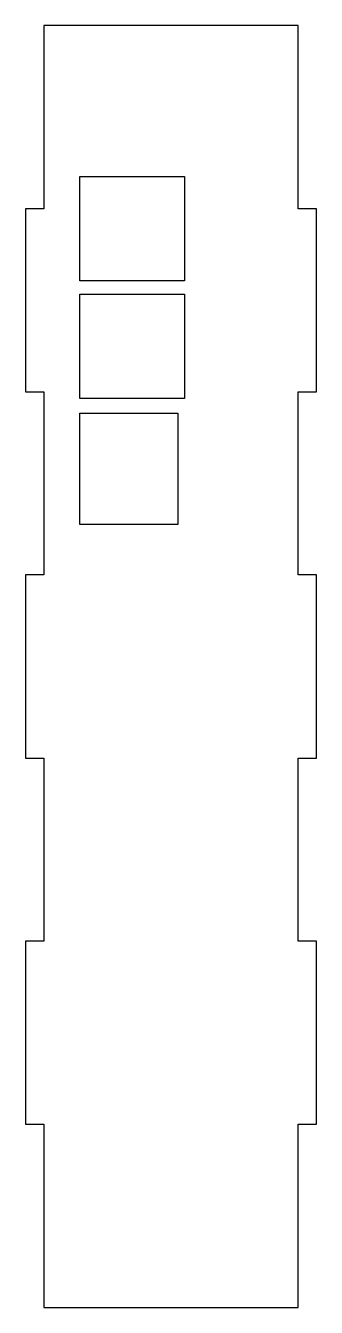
# Model space of a CAD drawing. Header units: metres. Extents: x 228 to 273, y 15 to 211.
import ezdxf

# ---------------------------------------------------------------- set-up
doc = ezdxf.new("R2010")
doc.units = ezdxf.units.M

msp = doc.modelspace()

# ---------------------------------------------------------------- linework, layer by layer
for p, q in [((270.142, 211.142), (231.222, 211.142)), ((231.222, 211.142), (231.222, 183.122)), ((270.142, 183.122), (270.142, 211.142)), ((236.722, 172.071), (236.722, 188.071)), ((236.722, 188.071), (252.722, 188.071)), ((252.722, 188.071), (252.722, 172.071)), ((231.222, 183.122), (228.442, 183.122)), ((228.442, 183.122), (228.442, 155.102)), ((272.922, 183.122), (270.142, 183.122)), ((272.922, 155.102), (272.922, 183.122)), ((252.722, 172.071), (236.722, 172.071)), ((236.722, 154.071), (236.722, 170.071)), ((236.722, 170.071), (252.722, 170.071)), ((252.722, 170.071), (252.722, 154.071)), ((228.442, 155.102), (231.222, 155.102)), ((231.222, 155.102), (231.222, 127.081)), ((270.142, 127.081), (270.142, 155.102)), ((270.142, 155.102), (272.922, 155.102)), ((252.722, 154.071), (236.722, 154.071)), ((236.722, 134.821), (236.722, 151.821)), ((236.722, 151.821), (251.722, 151.821)), ((251.722, 151.821), (251.722, 134.821)), ((251.722, 134.821), (236.722, 134.821)), ((231.222, 127.081), (228.442, 127.081)), ((228.442, 127.081), (228.442, 99.0609)), ((272.922, 127.081), (270.142, 127.081)), ((272.922, 99.0609), (272.922, 127.081)), ((228.442, 99.0609), (231.222, 99.0609)), ((231.222, 99.0609), (231.222, 71.0406)), ((270.142, 71.0406), (270.142, 99.0609)), ((270.142, 99.0609), (272.922, 99.0609)), ((231.222, 71.0406), (228.442, 71.0406)), ((228.442, 71.0406), (228.442, 43.0203)), ((272.922, 71.0406), (270.142, 71.0406)), ((272.922, 43.0203), (272.922, 71.0406)), ((228.442, 43.0203), (231.222, 43.0203)), ((231.222, 43.0203), (231.222, 15)), ((270.142, 15), (270.142, 43.0203)), ((270.142, 43.0203), (272.922, 43.0203)), ((231.222, 15), (270.142, 15))]:
    msp.add_line(p, q)

doc.saveas('drawing.dxf')
